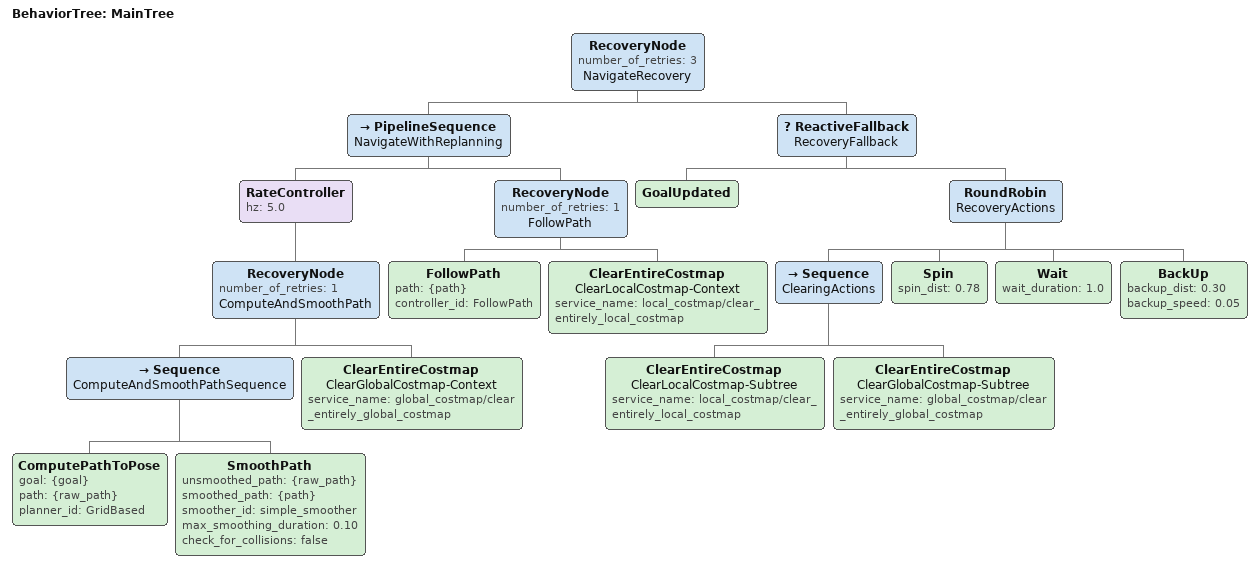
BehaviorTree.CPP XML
<!--
  NavigateToPose with 2 Hz replanning, collision-checked path smoothing, and
  a shorter recovery wait. Normal path tracking remains controlled by DWB.
-->
<root main_tree_to_execute="MainTree">
  <BehaviorTree ID="MainTree">
    <RecoveryNode number_of_retries="3" name="NavigateRecovery">
      <PipelineSequence name="NavigateWithReplanning">
        <RateController hz="5.0">
          <RecoveryNode number_of_retries="1" name="ComputeAndSmoothPath">
            <Sequence name="ComputeAndSmoothPathSequence">
              <ComputePathToPose goal="{goal}" path="{raw_path}"
                planner_id="GridBased"/>
              <SmoothPath unsmoothed_path="{raw_path}" smoothed_path="{path}"
                smoother_id="simple_smoother" max_smoothing_duration="0.10"
                check_for_collisions="false"/>
            </Sequence>
            <ClearEntireCostmap name="ClearGlobalCostmap-Context"
              service_name="global_costmap/clear_entirely_global_costmap"/>
          </RecoveryNode>
        </RateController>
        <RecoveryNode number_of_retries="1" name="FollowPath">
          <FollowPath path="{path}" controller_id="FollowPath"/>
          <ClearEntireCostmap name="ClearLocalCostmap-Context"
            service_name="local_costmap/clear_entirely_local_costmap"/>
        </RecoveryNode>
      </PipelineSequence>
      <ReactiveFallback name="RecoveryFallback">
        <GoalUpdated/>
        <RoundRobin name="RecoveryActions">
          <Sequence name="ClearingActions">
            <ClearEntireCostmap name="ClearLocalCostmap-Subtree"
              service_name="local_costmap/clear_entirely_local_costmap"/>
            <ClearEntireCostmap name="ClearGlobalCostmap-Subtree"
              service_name="global_costmap/clear_entirely_global_costmap"/>
          </Sequence>
          <Spin spin_dist="0.78"/>
          <Wait wait_duration="1.0"/>
          <BackUp backup_dist="0.30" backup_speed="0.05"/>
        </RoundRobin>
      </ReactiveFallback>
    </RecoveryNode>
  </BehaviorTree>
</root>
